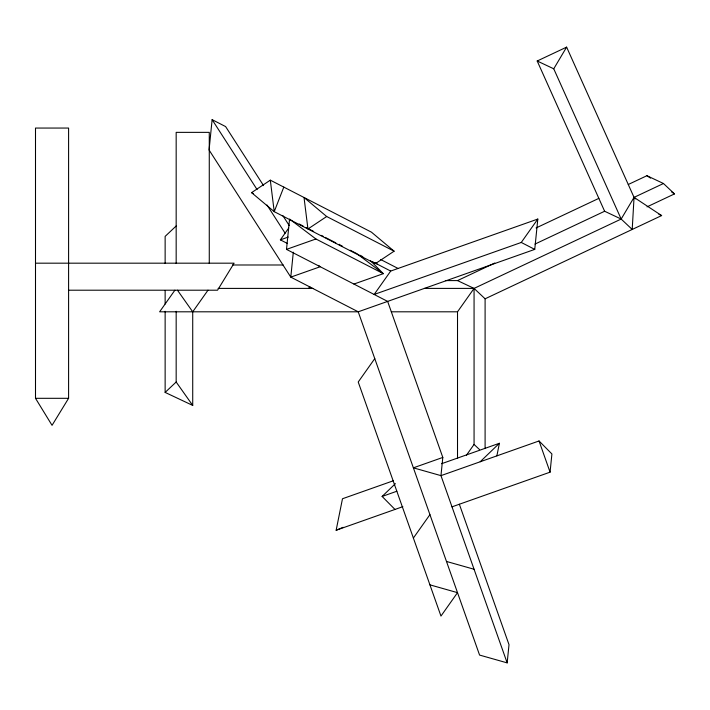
<?xml version="1.0" encoding="UTF-8"?>
<svg xmlns="http://www.w3.org/2000/svg" width="710" height="710" viewBox="0 0 710 710"><rect width="100%" height="100%" fill="white"/><g stroke="black" fill="none" stroke-linecap="round" stroke-linejoin="round"><path stroke-width="1.06" d="M263.561 185.612L225.62 126.584L212.13 119.653L209.068 149.996L290.789 277.131L358.222 311.805L479.578 655.073L507.162 662.874L509.008 644.671L459.352 504.242M507.162 662.874L440.963 475.638L442.809 457.435L387.642 301.404L286.503 249.387L289.565 219.053L315.923 238.986L383.347 273.661L353.926 284.062M293.31 252.21L290.789 277.131L320.219 266.729L318.462 265.398M174.9 290.195L159.626 311.805L358.222 311.805L534.745 249.387L537.816 219.053L390.704 271.06L374.152 294.464L521.264 242.456L537.816 219.053M451.995 506.842L550.072 472.168L551.91 453.965L539.041 440.963L440.963 475.638L413.38 467.837L442.809 457.435M402.845 506.665L336.149 530.246L342.486 498.748L393.482 480.723M496.867 455.873L499.405 443.271L441.54 463.728M283.805 187.094L274.229 211.66L375.368 263.667L394.103 251.189L371.454 232.17L270.315 180.162L251.58 192.641L274.229 211.66L270.315 180.162M424.42 288.402L474.067 288.402L621.17 219.053L634.048 197.38L661.631 215.583L632.211 229.454L621.17 219.053L553.747 68.799L566.624 47.126L634.048 197.38L635.619 198.862M68.595 398.31L52.052 425.334L35.5 398.31L35.5 128.057L68.595 128.057L68.595 398.31L35.5 398.31M165.137 311.282L165.137 392.417L192.721 405.419L192.721 311.805L207.994 290.195M287.115 243.326L280.37 239.856L288.65 228.15M308.566 288.402L309.844 286.6M374.765 358.612L358.222 382.015L440.963 616.067L457.515 592.655L429.932 584.854M457.515 458.474L457.515 311.805L474.067 288.402L485.099 298.803L485.099 448.587M466.426 455.234L474.067 444.433L474.067 288.402L457.515 280.592L445.383 280.592M413.38 538.047L429.932 514.644M394.991 509.443L382.122 496.441L395.417 483.634M480.191 461.766L499.405 443.271M176.169 225.984L165.137 236.386L165.137 263.437M165.137 392.417L176.169 382.015L176.169 311.282M326.68 216.514L307.945 228.993L304.031 197.495L326.68 216.514L394.103 251.189M621.17 219.053L604.627 211.252L537.195 60.998L566.624 47.126M536.094 227.945L598.858 198.365M628.288 184.493L646.916 175.707L663.468 183.508L674.5 193.91L647.041 206.858M457.515 280.592L494.781 263.028M534.994 244.071L604.627 211.252M663.468 183.508L634.048 197.38L632.211 229.454L485.099 298.803M336.149 530.246L343.187 527.299M280.37 239.856L288.216 237.078M286.503 249.387L315.923 238.986M382.122 496.441L396.837 491.24M35.5 263.179L234.096 263.179L217.544 290.204L68.595 290.204M232.445 264.99L283.192 264.99M218.094 288.402L312.986 288.402M391.317 311.805L457.515 311.805M446.483 561.45L474.067 569.251M537.195 60.998L553.747 68.799M658.871 214.287L661.631 215.583M521.264 242.456L534.745 249.387M251.58 192.641L253.505 193.626M380.72 259.541L398.061 268.46M299.203 224.005L303.055 225.984M305.939 227.475L313.651 231.433M321.355 235.4L323.281 236.386M325.207 237.38L329.058 239.359M330.026 239.856L335.803 242.829M340.614 245.305L342.548 246.29M350.252 250.257L356.988 253.727L383.347 273.661L370.478 260.659M359.881 255.209L362.774 256.692M372.404 261.653L390.704 271.06M646.916 175.707L650.591 178.139M671.74 192.09L674.5 193.91M339.229 244.293L340.844 245.651M474.067 444.433L479.578 449.634M375.785 262.682L377.223 264.129M177.447 290.195L192.721 311.805M176.169 382.015L192.721 405.419M282.829 215.583L289.245 225.576M212.13 119.653L257.082 189.579M267.004 205.012L285.101 233.164M539.041 440.963L550.072 472.168M209.273 263.437L209.273 132.362L176.169 132.362L176.169 263.437M165.137 290.479L165.137 304.004"/></g></svg>
